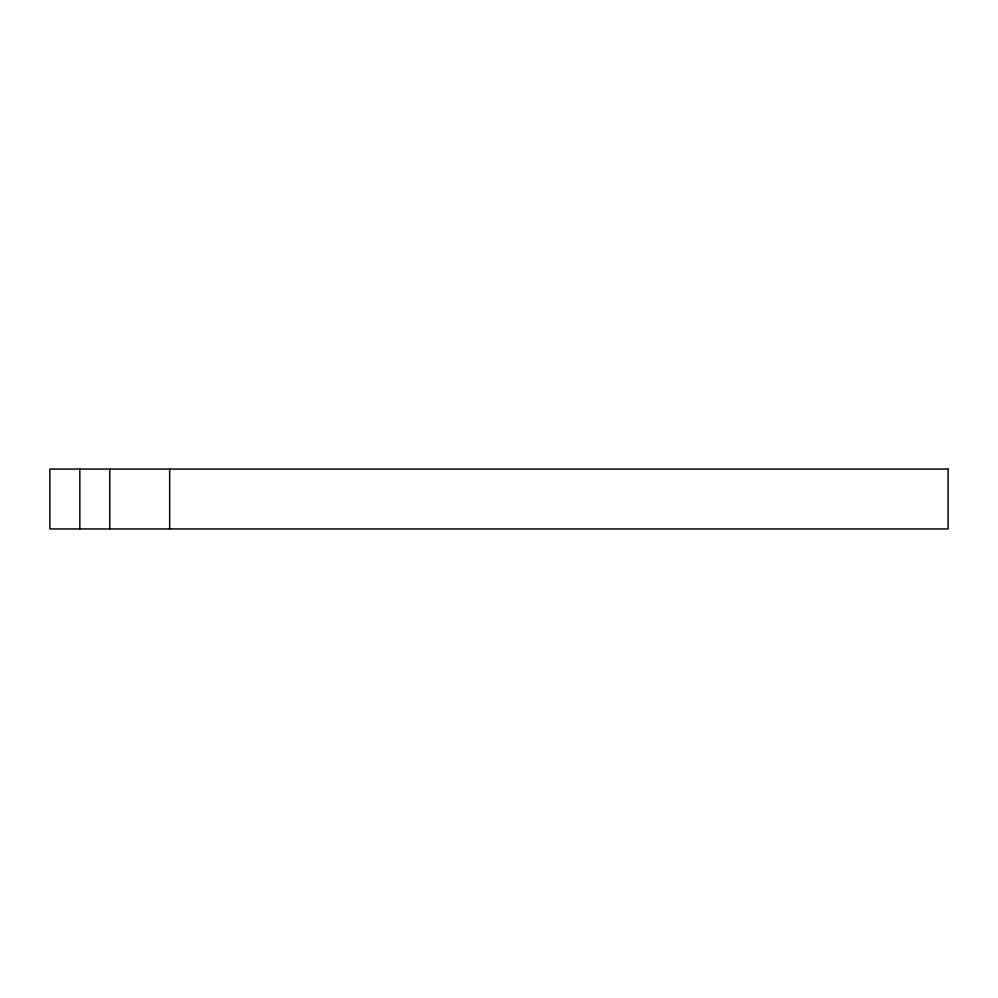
<?xml version="1.0" encoding="UTF-8"?>
<svg xmlns="http://www.w3.org/2000/svg" width="998" height="998" viewBox="0 0 998 998"><rect width="100%" height="100%" fill="white"/><g stroke="black" fill="none" stroke-linecap="round" stroke-linejoin="round"><path stroke-width="1.5" d="M169.66 469.06L169.66 528.94M109.78 469.06L109.78 528.94M79.84 469.06L79.84 528.94M948.1 469.06L49.9 469.06L49.9 528.94L948.1 528.94L948.1 469.06"/></g></svg>
